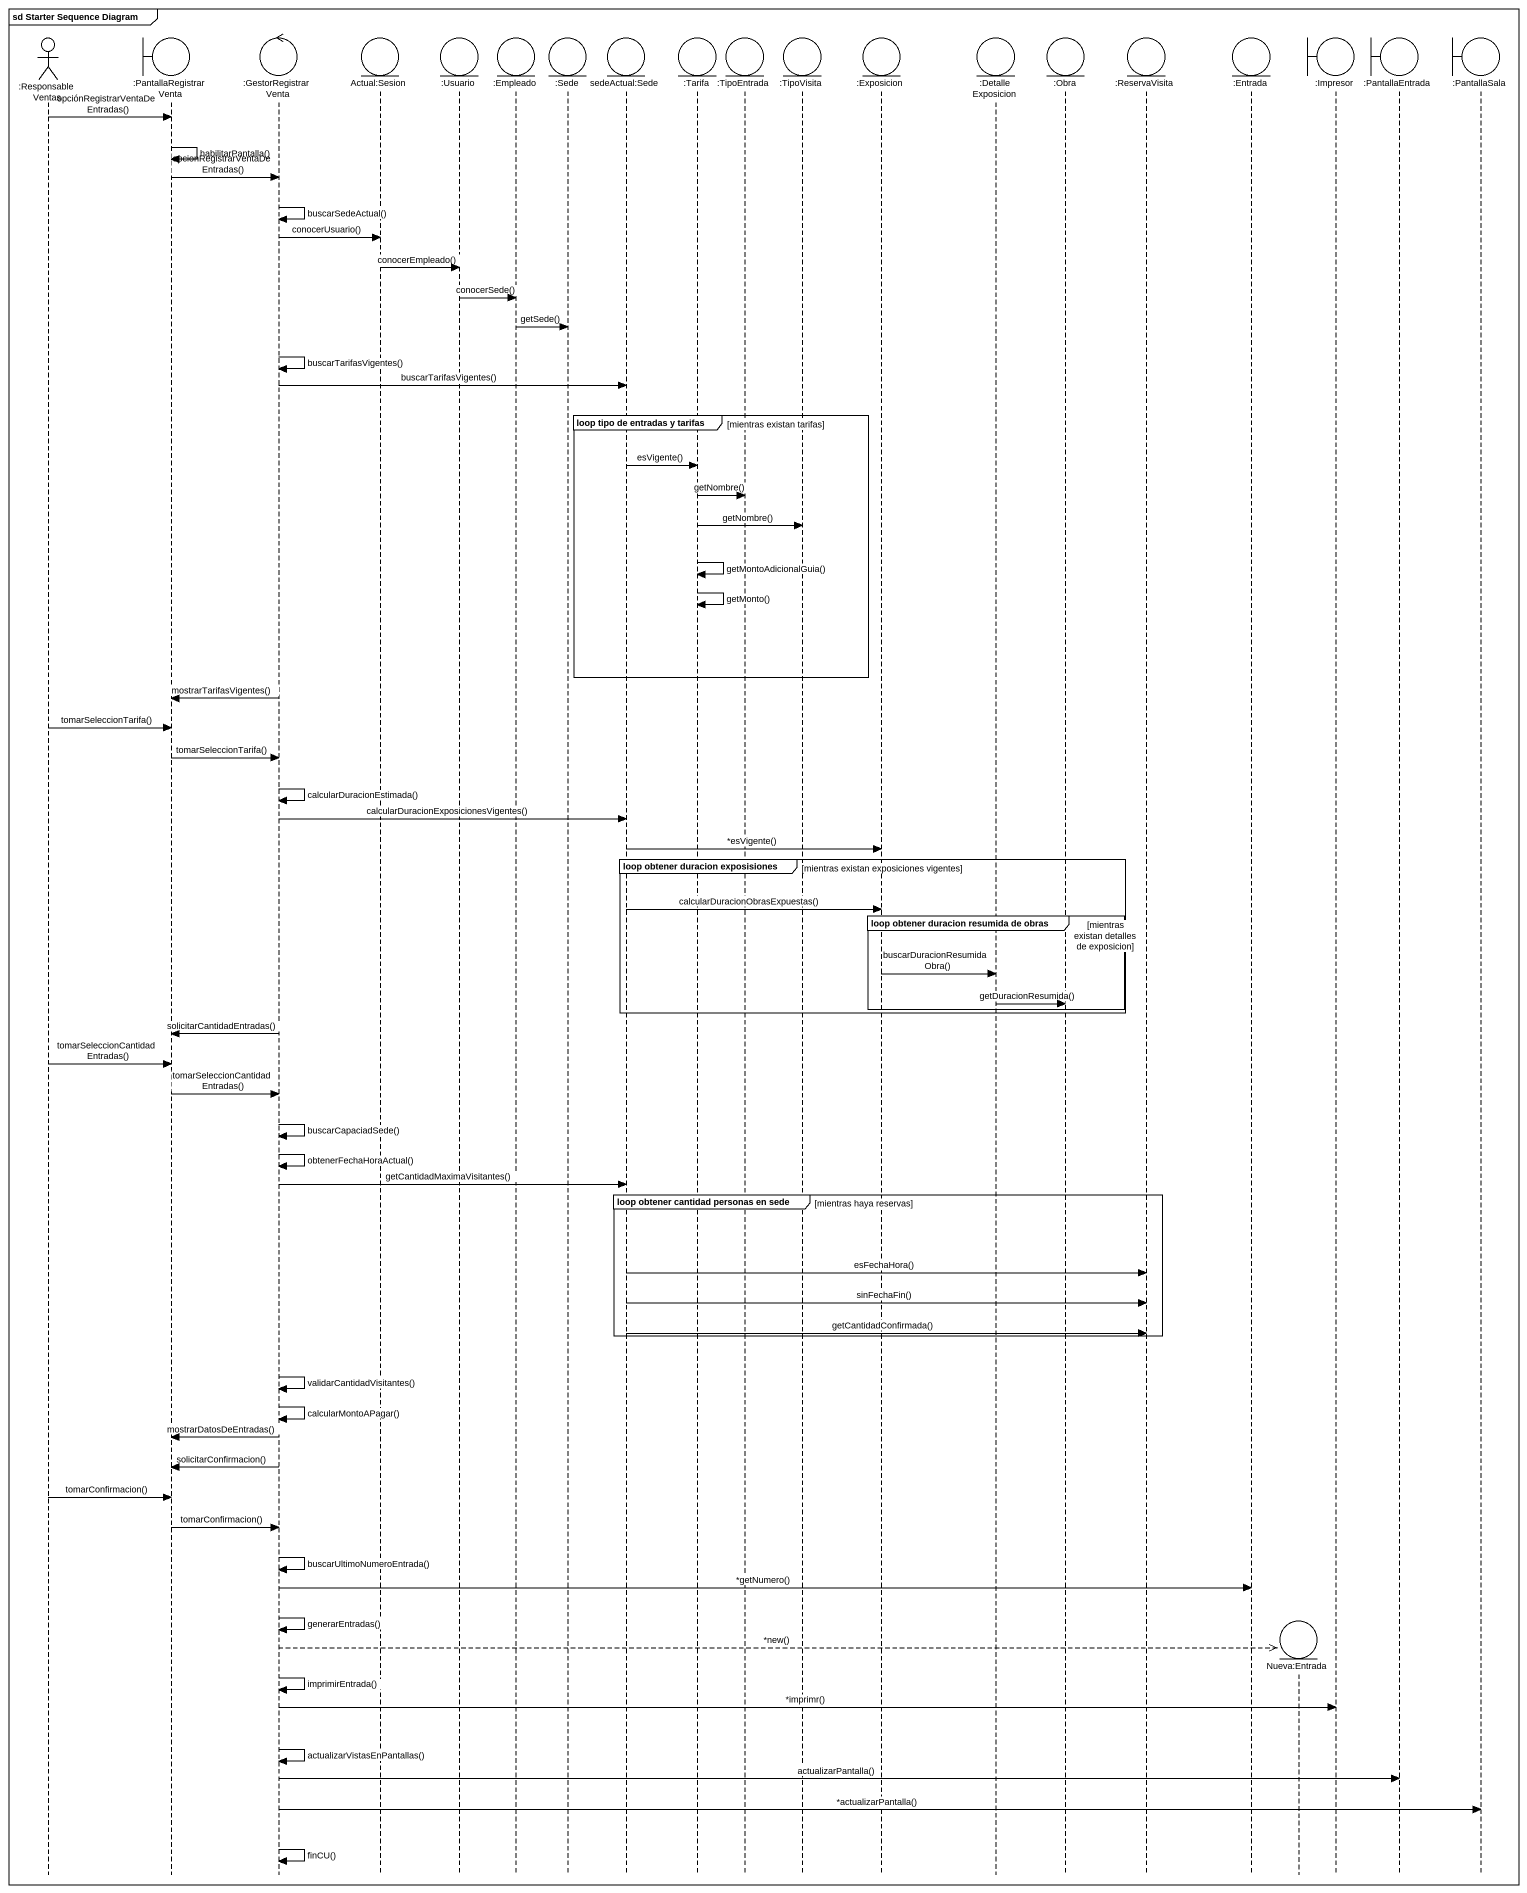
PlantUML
@startuml
mainframe sd Starter Sequence Diagram
hide footbox
actor ":ResponsableVentas" as ResponsableVentas
boundary ":PantallaRegistrarVenta" as PantallaRegistrarVenta
control ":GestorRegistrarVenta" as GestorRegistrarVenta
entity "Actual:Sesion" as Actual_Sesion
entity ":Usuario" as Usuario
entity ":Empleado" as Empleado
entity ":Sede" as Sede
entity "sedeActual:Sede" as sedeActual_Sede
entity ":Tarifa" as Tarifa
entity ":TipoEntrada" as TipoEntrada
entity ":TipoVisita" as TipoVisita
entity ":Exposicion" as Exposicion
entity ":DetalleExposicion" as DetalleExposicion
entity ":Obra" as Obra
entity ":ReservaVisita" as ReservaVisita
entity ":Entrada" as Entrada
entity "Nueva:Entrada" as Nueva_Entrada
boundary ":Impresor" as Impresor
boundary ":PantallaEntrada" as PantallaEntrada
boundary ":PantallaSala" as PantallaSala

ResponsableVentas -> PantallaRegistrarVenta : opciónRegistrarVentaDeEntradas()
PantallaRegistrarVenta -> PantallaRegistrarVenta : habilitarPantalla()
PantallaRegistrarVenta -> GestorRegistrarVenta : opcionRegistrarVentaDeEntradas()
GestorRegistrarVenta -> GestorRegistrarVenta : buscarSedeActual()
GestorRegistrarVenta -> Actual_Sesion : conocerUsuario()
Actual_Sesion -> Usuario : conocerEmpleado()
Usuario -> Empleado : conocerSede()
Empleado -> Sede : getSede()
GestorRegistrarVenta -> GestorRegistrarVenta : buscarTarifasVigentes()
GestorRegistrarVenta -> sedeActual_Sede : buscarTarifasVigentes()
group loop tipo de entradas y tarifas [mientras existan tarifas]
  sedeActual_Sede -> Tarifa : esVigente()
  Tarifa -> TipoEntrada : getNombre()
  Tarifa -> TipoVisita : getNombre()
  Tarifa -> Tarifa : getMontoAdicionalGuia()
  Tarifa -> Tarifa : getMonto()
end
GestorRegistrarVenta -> PantallaRegistrarVenta : mostrarTarifasVigentes()
ResponsableVentas -> PantallaRegistrarVenta : tomarSeleccionTarifa()
PantallaRegistrarVenta -> GestorRegistrarVenta : tomarSeleccionTarifa()
GestorRegistrarVenta -> GestorRegistrarVenta : calcularDuracionEstimada()
GestorRegistrarVenta -> sedeActual_Sede : calcularDuracionExposicionesVigentes()
sedeActual_Sede -> Exposicion : *esVigente()
group loop obtener duracion exposisiones [mientras existan exposiciones vigentes]
  sedeActual_Sede -> Exposicion : calcularDuracionObrasExpuestas()
  group loop obtener duracion resumida de obras [mientras existan detalles de exposicion]
    Exposicion -> DetalleExposicion : buscarDuracionResumidaObra()
    DetalleExposicion -> Obra : getDuracionResumida()
  end
end
GestorRegistrarVenta -> PantallaRegistrarVenta : solicitarCantidadEntradas()
ResponsableVentas -> PantallaRegistrarVenta : tomarSeleccionCantidadEntradas()
PantallaRegistrarVenta -> GestorRegistrarVenta : tomarSeleccionCantidadEntradas()
GestorRegistrarVenta -> GestorRegistrarVenta : buscarCapaciadSede()
GestorRegistrarVenta -> GestorRegistrarVenta : obtenerFechaHoraActual()
GestorRegistrarVenta -> sedeActual_Sede : getCantidadMaximaVisitantes()
group loop obtener cantidad personas en sede [mientras haya reservas]
  sedeActual_Sede -> ReservaVisita : esFechaHora()
  sedeActual_Sede -> ReservaVisita : sinFechaFin()
  sedeActual_Sede -> ReservaVisita : getCantidadConfirmada()
end
GestorRegistrarVenta -> GestorRegistrarVenta : validarCantidadVisitantes()
GestorRegistrarVenta -> GestorRegistrarVenta : calcularMontoAPagar()
GestorRegistrarVenta -> PantallaRegistrarVenta : mostrarDatosDeEntradas()
GestorRegistrarVenta -> PantallaRegistrarVenta : solicitarConfirmacion()
ResponsableVentas -> PantallaRegistrarVenta : tomarConfirmacion()
PantallaRegistrarVenta -> GestorRegistrarVenta : tomarConfirmacion()
GestorRegistrarVenta -> GestorRegistrarVenta : buscarUltimoNumeroEntrada()
GestorRegistrarVenta -> Entrada : *getNumero()
GestorRegistrarVenta -> GestorRegistrarVenta : generarEntradas()
GestorRegistrarVenta -->> Nueva_Entrada ** : *new()
GestorRegistrarVenta -> GestorRegistrarVenta : imprimirEntrada()
GestorRegistrarVenta -> Impresor : *imprimr()
GestorRegistrarVenta -> GestorRegistrarVenta : actualizarVistasEnPantallas()
GestorRegistrarVenta -> PantallaEntrada : actualizarPantalla()
GestorRegistrarVenta -> PantallaSala : *actualizarPantalla()
GestorRegistrarVenta -> GestorRegistrarVenta : finCU()
@enduml
